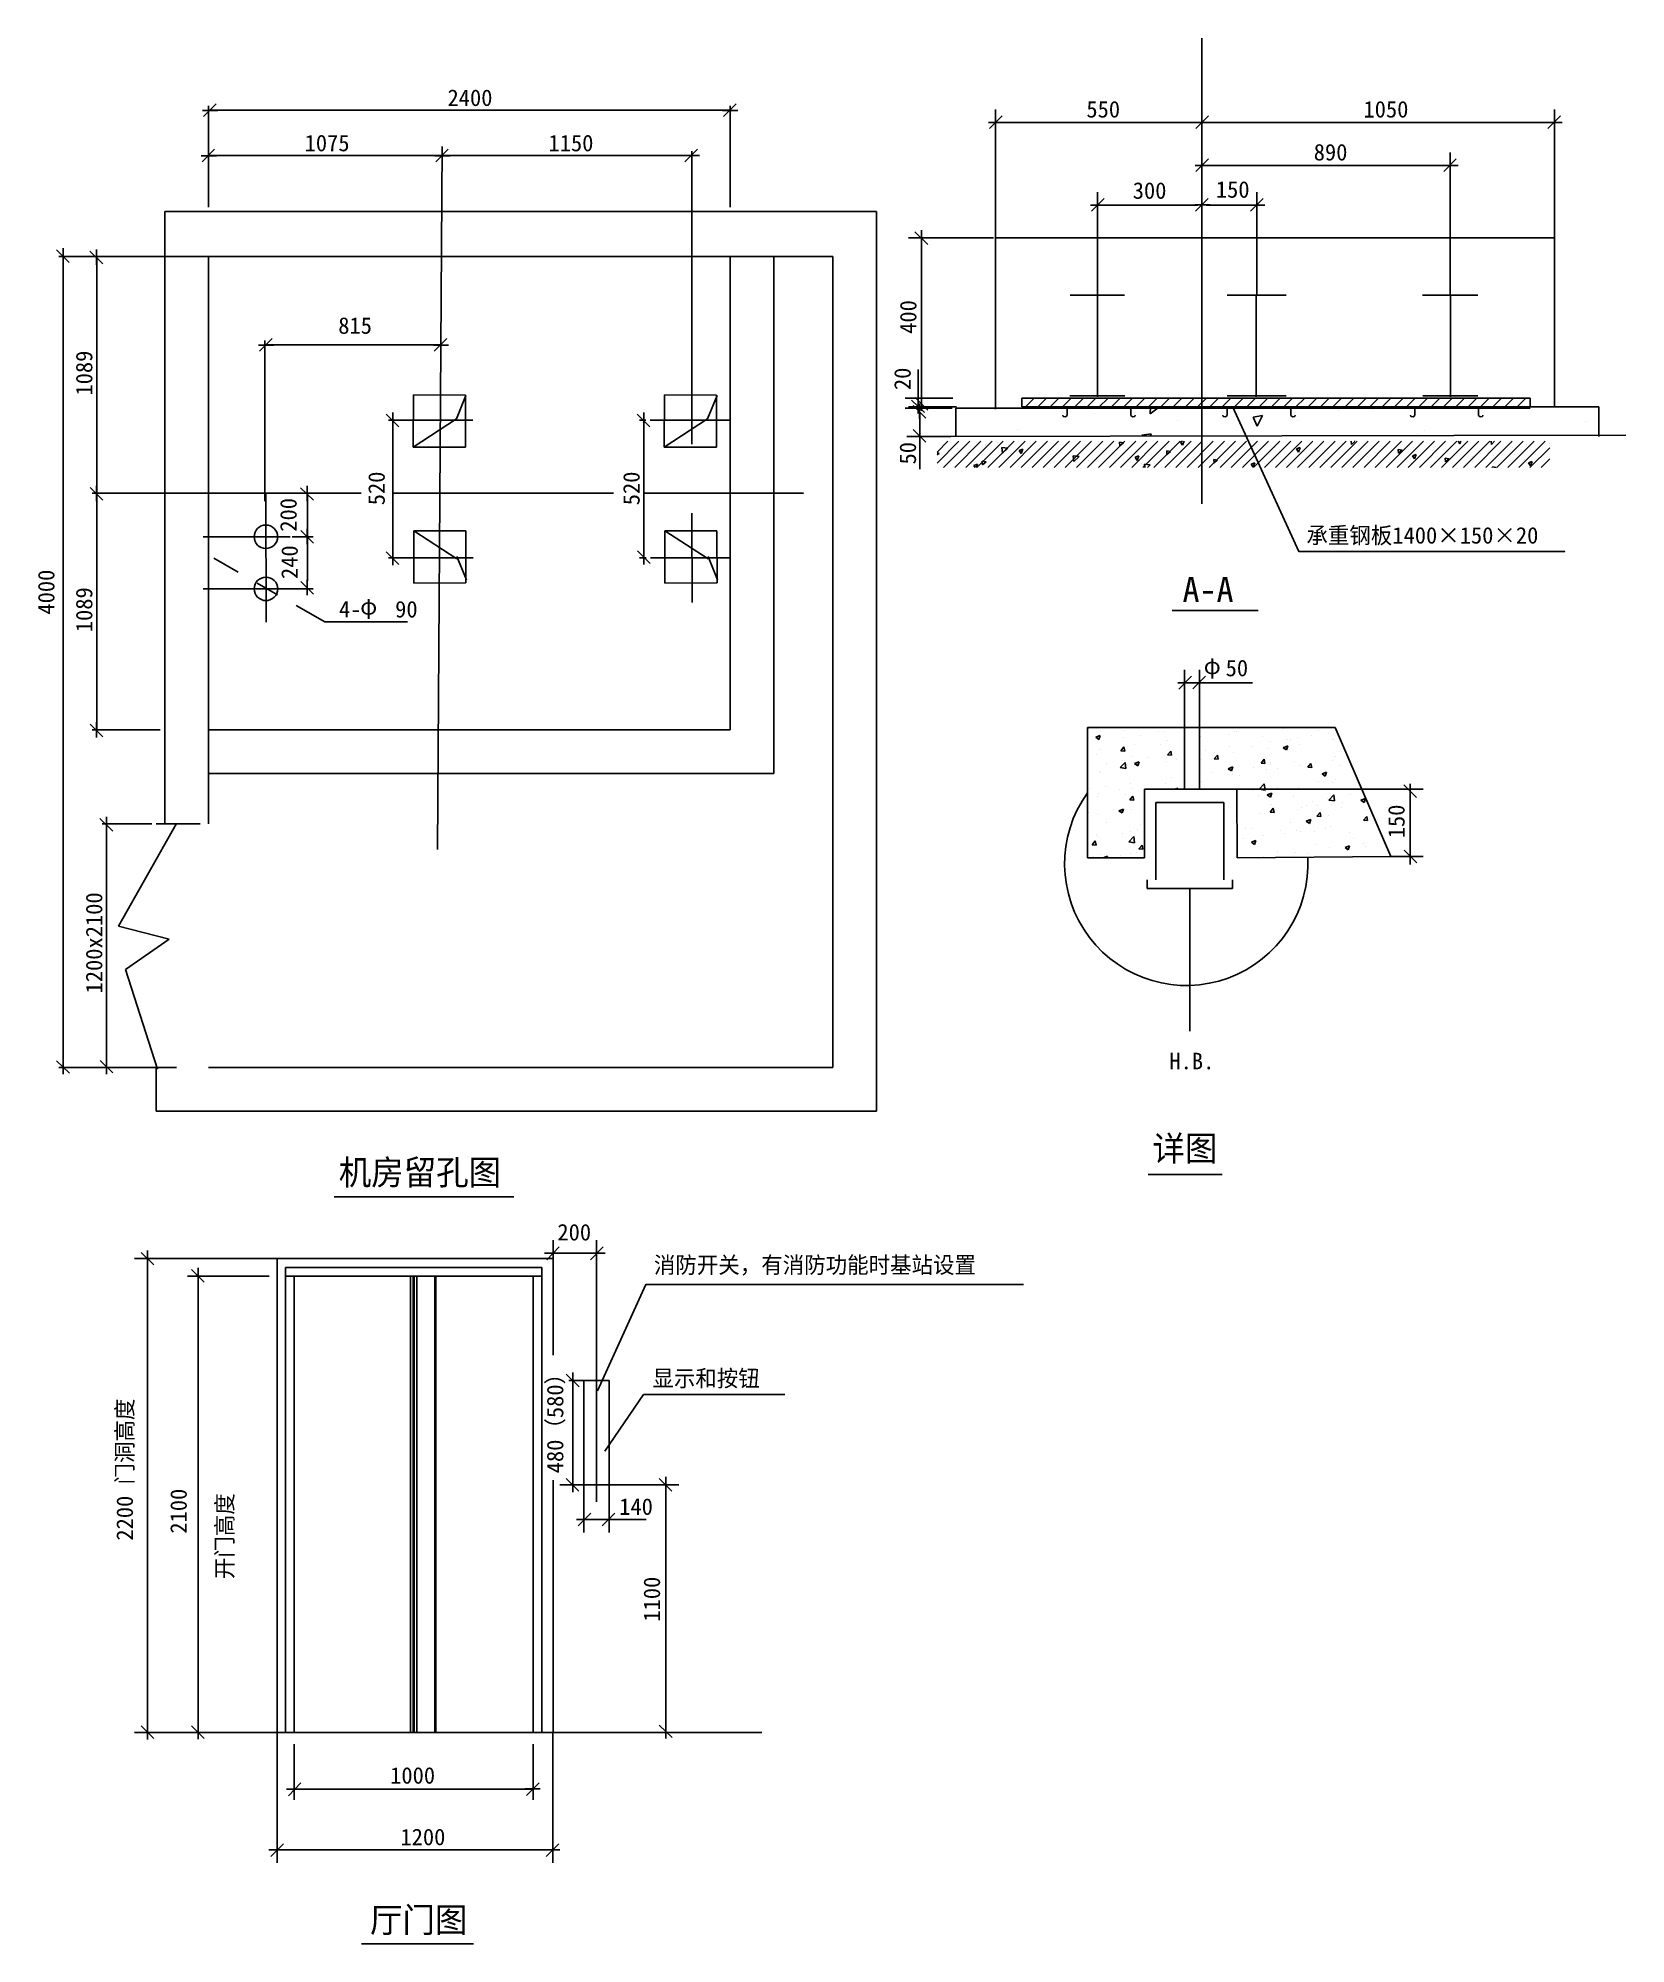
# Model space of a CAD drawing. Header units: metres. Extents: x 766 to 8073, y 294 to 9064.
import ezdxf

# ---------------------------------------------------------------- set-up
doc = ezdxf.new("R2010")
doc.units = ezdxf.units.M
for name, color, linetype in [('4', 1, 'Continuous'), ('CENTER', 1, 'Continuous'), ('DIM', 1, 'Continuous'), ('M3', 1, 'Continuous'), ('MDASH1', 1, 'Continuous'), ('PCENTER', 1, 'Continuous'), ('POLYLINE', 7, 'Continuous'), ('S2', 1, 'Continuous'), ('TEXT', 1, 'Continuous'), ('Z', 4, 'Continuous')]:
    doc.layers.add(name, color=color, linetype=linetype)

# ---------------------------------------------------------------- blocks, each defined once
blk = doc.blocks.new('_DIMX')
blk.add_line((-89.99, 0), (110.77, 0))
blk.add_lwpolyline([(-78.27, -81.04), (87.67, 86.67)])

msp = doc.modelspace()

# ---------------------------------------------------------------- linework, layer by layer
for p, q in [((7744.31, 8144.05), (5171.55, 8144.05)), ((5171.55, 8144.05), (5171.55, 7355.75)), ((7744.31, 7366.63), (7744.31, 8144.05)), ((7632.11, 7406.6), (5293.54, 7406.6)), ((4989.96, 7361.42), (4989.96, 7231.06)), ((7632.11, 7361.42), (4989.96, 7361.42)), ((7947.68, 7366.63), (5293.54, 7366.63)), ((7947.68, 7366.63), (7947.68, 7231.06)), ((4903.08, 7159.09), (4952.23, 7208.24)), ((4903.08, 7108.17), (5003.14, 7208.24)), ((8072.68, 7236.41), (4907.59, 7231.06)), ((4933.08, 7087.26), (5054.06, 7208.24)), ((4940.29, 7193.64), (4940.29, 7193.64)), ((4983.99, 7087.26), (5104.97, 7208.24)), ((4990.12, 7197.28), (4990.12, 7197.28)), ((5034.91, 7087.26), (5155.88, 7208.24)), ((5085.82, 7087.26), (5206.79, 7208.24)), ((5086, 7200.78), (5086, 7200.78)), ((5127.7, 7191.63), (5127.7, 7191.63)), ((5136.73, 7087.26), (5257.7, 7208.24)), ((5181.87, 7204.28), (5181.87, 7204.28)), ((5187.64, 7087.26), (5308.61, 7208.24)), ((5231.8, 7195.29), (5231.8, 7195.29)), ((5238.55, 7087.26), (5359.53, 7208.24)), ((5277.74, 7207.78), (5277.74, 7207.78)), ((5289.46, 7087.26), (5410.44, 7208.24)), ((5340.38, 7087.26), (5461.35, 7208.24)), ((5391.29, 7087.26), (5512.26, 7208.24)), ((5442.2, 7087.26), (5563.17, 7208.24)), ((5493.11, 7087.26), (5614.08, 7208.24)), ((5544.02, 7087.26), (5665, 7208.24)), ((5572.59, 7205.94), (5572.59, 7205.94)), ((5594.93, 7087.26), (5715.91, 7208.24)), ((5645.85, 7087.26), (5766.82, 7208.24)), ((5647.86, 7207.39), (5647.86, 7207.39)), ((5696.76, 7087.26), (5817.73, 7208.24)), ((5742.82, 7204.08), (5760.87, 7200.75)), ((5744.33, 7186.87), (5742.82, 7204.08)), ((5744.33, 7186.87), (5760.87, 7200.75)), ((5747.67, 7087.26), (5868.64, 7208.24)), ((5798.58, 7087.26), (5919.55, 7208.24)), ((5849.49, 7087.26), (5970.47, 7208.24)), ((5900.4, 7087.26), (6021.38, 7208.24)), ((5951.32, 7087.26), (6072.29, 7208.24)), ((6002.23, 7087.26), (6123.2, 7208.24)), ((6023.15, 7205.04), (6032.68, 7208.24)), ((6032.81, 7190.71), (6023.15, 7205.04)), ((6032.81, 7190.71), (6039.54, 7208.24)), ((6053.14, 7087.26), (6174.11, 7208.24)), ((6104.05, 7087.26), (6225.02, 7208.24)), ((6154.96, 7087.26), (6275.94, 7208.24)), ((6205.87, 7087.26), (6326.85, 7208.24)), ((6256.79, 7087.26), (6377.76, 7208.24)), ((6307.7, 7087.26), (6428.67, 7208.24)), ((6358.61, 7087.26), (6479.58, 7208.24)), ((6409.52, 7087.26), (6530.49, 7208.24)), ((6460.43, 7087.26), (6581.41, 7208.24)), ((6475.35, 7196.46), (6475.35, 7196.46)), ((6511.34, 7087.26), (6632.32, 7208.24)), ((6562.26, 7087.26), (6683.23, 7208.24)), ((6613.17, 7087.26), (6734.14, 7208.24)), ((6664.08, 7087.26), (6785.05, 7208.24)), ((6714.99, 7087.26), (6835.97, 7208.24)), ((6765.9, 7087.26), (6886.88, 7208.24)), ((6766.31, 7198.24), (6766.31, 7198.24)), ((6809.41, 7193.64), (6808.13, 7208.24)), ((6809.41, 7193.64), (6825.96, 7207.52)), ((6816.81, 7087.26), (6937.79, 7208.24)), ((6822.09, 7208.24), (6825.96, 7207.52)), ((6867.73, 7087.26), (6988.7, 7208.24)), ((6918.64, 7087.26), (7039.61, 7208.24)), ((6969.55, 7087.26), (7090.52, 7208.24)), ((7020.46, 7087.26), (7141.44, 7208.24)), ((7071.37, 7087.26), (7192.35, 7208.24)), ((7122.28, 7087.26), (7243.26, 7208.24)), ((7173.2, 7087.26), (7294.17, 7208.24)), ((7224.11, 7087.26), (7345.08, 7208.24)), ((7275.02, 7087.26), (7395.99, 7208.24)), ((7308.94, 7197.27), (7301.54, 7208.24)), ((7308.94, 7197.27), (7313.15, 7208.24)), ((7325.93, 7087.26), (7446.91, 7208.24)), ((7376.84, 7087.26), (7497.82, 7208.24)), ((7427.75, 7087.26), (7548.73, 7208.24)), ((7454.27, 7194.34), (7452.12, 7208.24)), ((7454.27, 7194.34), (7468.76, 7208.24)), ((7478.67, 7087.26), (7599.64, 7208.24)), ((7529.58, 7087.26), (7650.55, 7208.24)), ((7580.49, 7087.26), (7701.46, 7208.24)), ((7614.89, 7194.67), (7614.89, 7194.67)), ((7718.99, 7198.33), (7718.99, 7198.33)), ((4903.08, 7155.74), (4912.42, 7154.02)), ((4903.08, 7146.19), (4912.42, 7154.02)), ((4914.88, 7149.17), (4914.88, 7149.17)), ((4978.97, 7132.91), (4978.97, 7132.91)), ((4998.42, 7176.01), (4998.42, 7176.01)), ((5014.11, 7115.86), (5014.11, 7115.86)), ((5061.65, 7107), (5061.65, 7107)), ((5111, 7117.39), (5129.05, 7114.06)), ((5112.5, 7100.18), (5111, 7117.39)), ((5112.5, 7100.18), (5129.05, 7114.06)), ((5118.21, 7119.53), (5118.21, 7119.53)), ((5126.14, 7189), (5126.14, 7189)), ((5204.43, 7154.25), (5200.46, 7179.87)), ((5200.46, 7179.87), (5227.81, 7176.68)), ((5204.43, 7154.25), (5227.81, 7176.69)), ((5233.49, 7118.89), (5233.49, 7118.89)), ((5240.34, 7153.28), (5240.34, 7153.28)), ((5280.67, 7166.72), (5298.07, 7172.56)), ((5290.33, 7152.4), (5280.67, 7166.72)), ((5290.33, 7152.4), (5298.07, 7172.56)), ((5363.11, 7176.86), (5363.11, 7176.86)), ((5426.19, 7148.64), (5426.19, 7148.64)), ((5426.35, 7107.85), (5426.35, 7107.85)), ((5435.04, 7164.93), (5435.04, 7164.93)), ((5532.65, 7116.07), (5528.68, 7141.68)), ((5528.68, 7141.68), (5556.03, 7138.5)), ((5532.65, 7116.07), (5556.03, 7138.5)), ((5534.27, 7131.62), (5534.27, 7131.62)), ((5540.4, 7112.92), (5540.4, 7112.92)), ((5598.19, 7119.74), (5598.19, 7119.74)), ((5638.37, 7135.29), (5638.37, 7135.29)), ((5726.25, 7108.28), (5726.25, 7108.28)), ((5727.8, 7177.71), (5727.8, 7177.71)), ((5791.04, 7108.7), (5791.04, 7108.7)), ((5814.31, 7134.96), (5831.71, 7140.8)), ((5823.97, 7120.64), (5814.31, 7134.96)), ((5823.97, 7120.64), (5831.71, 7140.8)), ((5841.6, 7104.93), (5841.6, 7104.93)), ((5872.64, 7165.58), (5872.64, 7165.58)), ((5955.19, 7180.7), (5955.19, 7180.7)), ((5959.45, 7164.12), (5977.5, 7160.79)), ((5960.96, 7146.91), (5959.45, 7164.12)), ((5960.96, 7146.91), (5977.5, 7160.79)), ((5962.88, 7120.59), (5962.88, 7120.59)), ((6054.42, 7147.38), (6054.42, 7147.38)), ((6092.5, 7178.55), (6092.5, 7178.55)), ((6134.01, 7185.94), (6134.01, 7185.94)), ((6155.73, 7109.55), (6155.73, 7109.55)), ((6158.52, 7151.05), (6158.52, 7151.05)), ((6172.7, 7125.22), (6172.7, 7125.22)), ((6176.08, 7124.16), (6194.13, 7120.83)), ((6177.59, 7106.95), (6176.08, 7124.16)), ((6177.59, 7106.95), (6194.13, 7120.83)), ((6319.86, 7181.3), (6319.86, 7181.3)), ((6327.57, 7121.44), (6327.57, 7121.44)), ((6347.95, 7103.2), (6365.35, 7109.04)), ((6357.61, 7088.88), (6365.35, 7109.04)), ((6361.76, 7120.69), (6361.76, 7120.69)), ((6409.79, 7104.34), (6409.79, 7104.34)), ((6434.07, 7145.58), (6434.07, 7145.58)), ((6457.19, 7179.4), (6457.19, 7179.4)), ((6505.66, 7107.84), (6505.66, 7107.84)), ((6520.42, 7110.39), (6520.42, 7110.39)), ((6556.79, 7173.28), (6574.19, 7179.12)), ((6566.45, 7158.95), (6556.79, 7173.28)), ((6566.45, 7158.95), (6574.19, 7179.12)), ((6574.58, 7163.15), (6574.58, 7163.15)), ((6601.54, 7111.34), (6601.54, 7111.34)), ((6619.92, 7140.94), (6619.92, 7140.94)), ((6678.68, 7166.81), (6678.68, 7166.81)), ((6692.26, 7122.29), (6692.26, 7122.29)), ((6697.41, 7114.84), (6697.41, 7114.84)), ((6734.12, 7105.22), (6734.12, 7105.22)), ((6793.28, 7118.34), (6793.28, 7118.34)), ((6821.88, 7180.25), (6821.88, 7180.25)), ((6881.91, 7136.45), (6881.91, 7136.45)), ((6885.11, 7111.24), (6885.11, 7111.24)), ((6889.16, 7121.85), (6889.16, 7121.85)), ((6985.03, 7125.35), (6985.03, 7125.35)), ((7024.53, 7170.89), (7042.59, 7167.56)), ((7026.04, 7153.68), (7024.53, 7170.89)), ((7026.04, 7153.68), (7042.59, 7167.56)), ((7056.95, 7123.13), (7056.95, 7123.13)), ((7066.37, 7157.88), (7066.37, 7157.88)), ((7080.9, 7128.85), (7080.9, 7128.85)), ((7085.24, 7106.81), (7085.24, 7106.81)), ((7090.43, 7141.52), (7107.83, 7147.36)), ((7100.09, 7127.19), (7090.43, 7141.52)), ((7094.73, 7178.91), (7094.73, 7178.91)), ((7100.09, 7127.19), (7107.84, 7147.36)), ((7176.78, 7132.35), (7176.78, 7132.35)), ((7186.57, 7181.1), (7186.57, 7181.1)), ((7198.83, 7182.57), (7198.83, 7182.57)), ((7241.17, 7130.93), (7259.22, 7127.6)), ((7242.67, 7113.72), (7241.17, 7130.93)), ((7242.67, 7113.72), (7259.22, 7127.6)), ((7249.81, 7112.09), (7249.81, 7112.09)), ((7272.65, 7135.85), (7272.65, 7135.85)), ((7327.74, 7178.25), (7327.74, 7178.25)), ((7366.42, 7117.52), (7366.42, 7117.52)), ((7368.52, 7139.36), (7368.52, 7139.36)), ((7402.07, 7152.21), (7402.07, 7152.21)), ((7421.65, 7123.98), (7421.65, 7123.98)), ((7464.4, 7142.86), (7464.4, 7142.86)), ((7501.3, 7118.9), (7501.3, 7118.9)), ((7513.59, 7173.61), (7513.59, 7173.61)), ((7551.26, 7181.95), (7551.26, 7181.95)), ((7560.27, 7146.36), (7560.27, 7146.36)), ((7605.4, 7122.57), (7605.4, 7122.57)), ((7614.5, 7112.94), (7614.5, 7112.94)), ((7624.07, 7109.76), (7641.48, 7115.6)), ((7633.73, 7095.43), (7624.07, 7109.76)), ((7627.79, 7137.89), (7627.79, 7137.89)), ((7631.4, 7087.26), (7722.09, 7177.95)), ((7633.73, 7095.43), (7641.48, 7115.6)), ((7656.14, 7149.86), (7656.14, 7149.86)), ((7682.31, 7087.26), (7722.09, 7127.04)), ((5071.82, 7096.65), (5089.23, 7102.49)), ((5078.15, 7087.26), (5071.82, 7096.65)), ((5083.38, 7087.26), (5089.23, 7102.49)), ((5279.03, 7092.55), (5279.03, 7092.55)), ((5321.45, 7089.17), (5321.45, 7089.17)), ((5859.41, 7087.26), (5856.89, 7103.5)), ((5856.89, 7103.5), (5884.24, 7100.32)), ((5870.63, 7087.26), (5884.24, 7100.32)), ((6026.29, 7090.33), (6026.29, 7090.33)), ((6122.17, 7093.83), (6122.17, 7093.83)), ((6218.04, 7097.33), (6218.04, 7097.33)), ((6313.92, 7100.83), (6313.92, 7100.83)), ((6357.61, 7088.88), (6347.95, 7103.2)), ((6460.99, 7087.38), (6460.99, 7087.38)), ((6565.09, 7091.05), (6565.09, 7091.05)), ((6919.97, 7100.58), (6919.97, 7100.58)), ((6981.14, 7103.14), (6981.14, 7103.14)), ((7457.8, 7090.97), (7475.85, 7087.64)), ((7458.12, 7087.26), (7457.8, 7090.97)), ((7475.4, 7087.26), (7475.85, 7087.64)), ((5595.01, 5890.81), (5595.01, 5290.81)), ((6041.17, 5890.81), (5595.01, 5890.81)), ((5601.18, 5884.7), (5601.18, 5884.7)), ((5657.23, 5888.94), (5657.23, 5888.94)), ((5761.32, 5877.93), (5761.32, 5877.93)), ((6110.92, 5890.81), (6041.17, 5890.81)), ((6041.17, 5606.98), (6041.17, 5890.81)), ((6110.92, 5606.98), (6110.92, 5890.81)), ((6734.91, 5890.81), (6110.92, 5890.81)), ((6498.8, 5884.4), (6498.8, 5884.4)), ((6658.95, 5877.63), (6658.95, 5877.63)), ((6990.46, 5297.73), (6734.91, 5890.81)), ((5633.01, 5846.34), (5654.01, 5854.4)), ((5633.01, 5846.34), (5647.93, 5836.27)), ((5647.94, 5836.26), (5654.02, 5854.39)), ((5653.58, 5789.07), (5653.58, 5789.07)), ((5748.3, 5784.41), (5762.76, 5801.64)), ((5761.75, 5846.21), (5761.75, 5846.21)), ((5766.24, 5782.83), (5762.77, 5801.63)), ((5809.4, 5811.57), (5809.4, 5811.57)), ((5836.85, 5856.1), (5836.85, 5856.1)), ((5921.47, 5871.17), (5921.47, 5871.17)), ((5932.05, 5811.72), (5932.05, 5811.72)), ((5950.47, 5871.06), (5950.47, 5871.06)), ((5963.43, 5832.69), (5963.43, 5832.69)), ((6114.96, 5851.89), (6114.96, 5851.89)), ((6241.76, 5857.63), (6241.76, 5857.63)), ((6249.74, 5802.52), (6249.74, 5802.52)), ((6270.78, 5874.39), (6270.78, 5874.39)), ((6281.96, 5871.78), (6281.96, 5871.78)), ((6353.85, 5805.91), (6353.85, 5805.91)), ((6401.91, 5850.87), (6401.91, 5850.87)), ((6421.16, 5795.64), (6421.16, 5795.64)), ((6439.2, 5827.47), (6439.2, 5827.47)), ((6495.28, 5798.28), (6516.29, 5806.35)), ((6495.28, 5798.28), (6510.21, 5788.22)), ((6510.21, 5788.21), (6516.3, 5806.34)), ((6514.3, 5837.35), (6514.3, 5837.35)), ((6528.8, 5835.95), (6528.8, 5835.95)), ((6562.06, 5844.1), (6562.06, 5844.1)), ((6572.69, 5814.85), (6572.69, 5814.85)), ((6627.92, 5852.31), (6627.92, 5852.31)), ((6703.76, 5865.98), (6703.76, 5865.98)), ((6722.2, 5837.33), (6722.2, 5837.33)), ((6728.51, 5837.34), (6728.51, 5837.34)), ((5638.38, 5765.74), (5638.38, 5765.74)), ((5682.83, 5727.89), (5682.83, 5727.89)), ((5745.11, 5706.55), (5768.48, 5730.9)), ((5745.11, 5706.55), (5771.79, 5702.41)), ((5748.3, 5784.41), (5766.23, 5782.84)), ((5757.1, 5781.69), (5757.1, 5781.69)), ((5757.93, 5737.77), (5757.93, 5737.77)), ((5771.8, 5702.4), (5768.48, 5730.89)), ((5798.53, 5758.97), (5798.53, 5758.97)), ((5805.75, 5711.7), (5805.75, 5711.7)), ((5812.08, 5725.55), (5833.08, 5733.61)), ((5812.08, 5725.55), (5827, 5715.49)), ((5827.01, 5715.47), (5833.09, 5733.6)), ((5828.98, 5715.82), (5828.98, 5715.82)), ((5871.55, 5752.73), (5871.55, 5752.73)), ((5958.68, 5752.2), (5958.68, 5752.2)), ((5959.78, 5732.82), (5959.78, 5732.82)), ((5963.48, 5765.58), (5977.94, 5782.82)), ((5963.48, 5765.58), (5981.41, 5764.01)), ((5981.41, 5764), (5977.95, 5782.81)), ((6003.94, 5745.85), (6003.94, 5745.85)), ((6111.31, 5752.03), (6111.31, 5752.03)), ((6118.82, 5745.44), (6118.82, 5745.44)), ((6136.12, 5787.56), (6136.12, 5787.56)), ((6178.65, 5746.76), (6193.12, 5763.99)), ((6178.65, 5746.76), (6196.59, 5745.19)), ((6178.89, 5775.88), (6178.89, 5775.88)), ((6196.59, 5745.17), (6193.12, 5763.98)), ((6243.22, 5701.53), (6264.22, 5709.59)), ((6243.22, 5701.53), (6258.14, 5691.46)), ((6258.15, 5691.45), (6264.23, 5709.58)), ((6267.13, 5774.52), (6267.13, 5774.52)), ((6278.97, 5738.67), (6278.97, 5738.67)), ((6360.28, 5709.14), (6360.28, 5709.14)), ((6393.83, 5727.93), (6408.29, 5745.17)), ((6393.83, 5727.93), (6411.76, 5726.36)), ((6411.77, 5726.35), (6408.3, 5745.15)), ((6435.38, 5719.03), (6435.38, 5719.03)), ((6439.12, 5731.91), (6439.12, 5731.91)), ((6468.42, 5700.93), (6468.42, 5700.93)), ((6549, 5733.99), (6549, 5733.99)), ((6569.05, 5714.98), (6569.05, 5714.98)), ((6599.26, 5725.14), (6599.26, 5725.14)), ((6609.01, 5709.1), (6623.47, 5726.34)), ((6609.01, 5709.1), (6626.94, 5707.54)), ((6626.95, 5707.52), (6623.48, 5726.33)), ((6643.38, 5730.96), (6643.38, 5730.96)), ((6724.86, 5737.47), (6724.86, 5737.47)), ((6738.47, 5758.93), (6738.47, 5758.93)), ((6759.41, 5718.37), (6759.41, 5718.37)), ((5649.94, 5689.2), (5649.94, 5689.2)), ((5654.03, 5685.79), (5654.03, 5685.79)), ((5679.01, 5619.45), (5679.01, 5619.45)), ((5792.63, 5634.41), (5792.63, 5634.41)), ((5956.13, 5632.95), (5956.13, 5632.95)), ((5982.09, 5659.35), (5982.09, 5659.35)), ((5996.92, 5606.98), (6012.16, 5612.83)), ((6010.2, 5606.98), (6012.16, 5612.82)), ((6107.67, 5652.16), (6107.67, 5652.16)), ((6118.51, 5640.86), (6118.51, 5640.86)), ((6170.81, 5684.2), (6170.81, 5684.2)), ((6263.48, 5674.65), (6263.48, 5674.65)), ((6293.47, 5670.9), (6293.47, 5670.9)), ((6385.45, 5607.24), (6408.82, 5631.59)), ((6412.14, 5603.09), (6408.83, 5631.58)), ((6417.51, 5695.77), (6417.51, 5695.77)), ((6470.08, 5615.66), (6470.08, 5615.66)), ((6565.4, 5615.11), (6565.4, 5615.11)), ((6659.55, 5640.61), (6659.55, 5640.61)), ((6674.36, 5677.5), (6695.36, 5685.56)), ((6674.36, 5677.5), (6689.28, 5667.43)), ((6689.29, 5667.42), (6695.37, 5685.55)), ((6721.21, 5637.6), (6721.21, 5637.6)), ((6734.65, 5650.5), (6734.65, 5650.5)), ((5595.01, 5590.61), (5595.01, 5290.81)), ((5603.91, 5609.56), (5603.91, 5609.56)), ((5643.22, 5572.14), (5643.22, 5572.14)), ((5646.29, 5589.34), (5646.29, 5589.34)), ((5740.11, 5605.67), (5740.11, 5605.67)), ((5768.6, 5580.8), (5768.6, 5580.8)), ((5789.92, 5558.75), (5804.39, 5575.98)), ((5789.92, 5558.75), (5807.86, 5557.18)), ((5802.1, 5611.83), (5802.1, 5611.83)), ((5803.36, 5565.37), (5803.36, 5565.37)), ((5807.86, 5557.17), (5804.39, 5575.97)), ((5857.64, 5290.81), (5857.64, 5606.98)), ((5857.64, 5606.98), (6041.17, 5606.98)), ((5909.33, 5546.21), (6223.13, 5546.21)), ((5909.33, 5546.21), (5909.33, 5190.81)), ((5943.55, 5610.83), (5943.55, 5610.83)), ((6040.02, 5606.98), (6281.77, 5606.98)), ((6223.13, 5546.21), (6223.13, 5190.81)), ((6281.77, 5606.98), (6284.07, 5291.36)), ((6283.81, 5545.08), (6283.81, 5545.08)), ((6356.46, 5600.71), (6356.46, 5600.71)), ((6380.7, 5578.61), (6380.7, 5578.61)), ((6385.45, 5607.24), (6412.14, 5603.1)), ((6413.87, 5595.91), (6413.87, 5595.91)), ((6422.29, 5580.74), (6443.3, 5588.8)), ((6422.29, 5580.74), (6437.21, 5570.67)), ((6437.22, 5570.66), (6443.3, 5588.79)), ((6443.95, 5538.31), (6443.95, 5538.31)), ((6540.84, 5571.84), (6540.84, 5571.84)), ((6604.1, 5531.54), (6604.1, 5531.54)), ((6630.99, 5551.96), (6630.99, 5551.96)), ((6655.73, 5532.17), (6655.73, 5532.17)), ((6700.99, 5565.07), (6700.99, 5565.07)), ((6705.63, 5557.58), (6728.99, 5581.93)), ((6705.63, 5557.58), (6732.31, 5553.44)), ((6717.57, 5537.74), (6717.57, 5537.74)), ((6732.31, 5553.43), (6729, 5581.92)), ((6769.35, 5547.13), (6769.35, 5547.13)), ((6805.95, 5581.99), (6805.95, 5581.99)), ((6853.43, 5556.71), (6874.43, 5564.78)), ((6853.43, 5556.71), (6868.35, 5546.65)), ((6861.14, 5558.31), (6861.14, 5558.31)), ((6868.36, 5546.64), (6874.44, 5564.76)), ((6871.6, 5558.86), (6871.6, 5558.86)), ((5600.09, 5501.13), (5600.09, 5501.13)), ((5642.64, 5489.47), (5642.64, 5489.47)), ((5680.43, 5453.18), (5680.43, 5453.18)), ((5713.71, 5516.09), (5713.71, 5516.09)), ((5739.08, 5508.01), (5760.09, 5516.07)), ((5739.08, 5508.01), (5754.01, 5497.94)), ((5754.01, 5497.93), (5760.1, 5516.06)), ((5798.46, 5511.96), (5798.46, 5511.96)), ((5840.57, 5446.41), (5840.57, 5446.41)), ((6391.16, 5497.34), (6391.16, 5497.34)), ((6410.22, 5496.04), (6410.22, 5496.04)), ((6435.46, 5502.27), (6449.92, 5519.51)), ((6435.46, 5502.27), (6453.39, 5500.7)), ((6453.4, 5500.69), (6449.93, 5519.5)), ((6456.04, 5521.93), (6456.04, 5521.93)), ((6527.92, 5456.06), (6527.92, 5456.06)), ((6561.75, 5515.24), (6561.75, 5515.24)), ((6580.62, 5522.28), (6580.62, 5522.28)), ((6601.36, 5459.95), (6622.37, 5468.02)), ((6601.36, 5459.95), (6616.28, 5449.89)), ((6616.29, 5449.88), (6622.37, 5468)), ((6650.64, 5483.45), (6665.1, 5500.68)), ((6650.64, 5483.45), (6668.57, 5481.88)), ((6668.57, 5481.87), (6665.1, 5500.67)), ((6702.88, 5486.09), (6702.88, 5486.09)), ((6713.92, 5437.87), (6713.92, 5437.87)), ((6764.25, 5524.78), (6764.25, 5524.78)), ((6865.81, 5464.62), (6880.28, 5481.86)), ((6865.81, 5464.62), (6883.75, 5463.05)), ((6867.95, 5458.99), (6867.95, 5458.99)), ((6877.83, 5516.12), (6877.83, 5516.12)), ((6879.89, 5453.75), (6879.89, 5453.75)), ((6883.75, 5463.04), (6880.28, 5481.84)), ((5616.37, 5351.92), (5630.83, 5369.15)), ((5616.37, 5351.92), (5634.3, 5350.35)), ((5634.31, 5350.34), (5630.84, 5369.14)), ((5634.79, 5397.76), (5634.79, 5397.76)), ((5638.99, 5389.6), (5638.99, 5389.6)), ((5756.21, 5401.8), (5756.21, 5401.8)), ((5784.88, 5364.66), (5808.25, 5389.01)), ((5784.88, 5364.66), (5811.56, 5360.52)), ((5794.81, 5412.09), (5794.81, 5412.09)), ((5811.57, 5360.51), (5808.26, 5389)), ((5824.25, 5422.71), (5824.25, 5422.71)), ((5831.55, 5333.09), (5846.01, 5350.33)), ((5849.49, 5331.51), (5846.02, 5350.32)), ((6312.24, 5379.02), (6312.24, 5379.02)), ((6321.01, 5426.11), (6321.01, 5426.11)), ((6349.3, 5363.19), (6370.3, 5371.26)), ((6349.3, 5363.19), (6364.22, 5353.13)), ((6352.96, 5426.03), (6352.96, 5426.03)), ((6364.22, 5353.12), (6370.31, 5371.25)), ((6406.57, 5396.17), (6406.57, 5396.17)), ((6481.16, 5419.35), (6481.16, 5419.35)), ((6501.7, 5403.96), (6501.7, 5403.96)), ((6558.1, 5415.38), (6558.1, 5415.38)), ((6576.81, 5413.85), (6576.81, 5413.85)), ((6641.31, 5412.58), (6641.31, 5412.58)), ((6642.49, 5351.07), (6642.49, 5351.07)), ((6690.43, 5428.81), (6690.43, 5428.81)), ((6801.45, 5405.81), (6801.45, 5405.81)), ((6817.45, 5381.1), (6817.45, 5381.1)), ((6864.3, 5359.12), (6864.3, 5359.12)), ((5857.64, 5290.81), (5595.01, 5290.81)), ((5595.01, 5290.81), (5857.64, 5290.81)), ((5595.01, 5290.81), (5857.64, 5290.81)), ((5622, 5299.88), (5622, 5299.88)), ((5653.14, 5305.9), (5653.14, 5305.9)), ((5667, 5290.81), (5687.1, 5298.52)), ((5684.52, 5290.81), (5687.1, 5298.51)), ((5745.33, 5304.38), (5745.33, 5304.38)), ((5782.15, 5293.11), (5782.15, 5293.11)), ((5791.16, 5312.22), (5791.16, 5312.22)), ((5820.43, 5314.27), (5820.43, 5314.27)), ((5828.1, 5335.93), (5828.1, 5335.93)), ((5831.55, 5333.09), (5849.48, 5331.52)), ((6284.07, 5291.36), (6284.62, 5291.37)), ((6284.62, 5291.37), (6990.46, 5297.73)), ((6402.92, 5296.3), (6402.92, 5296.3)), ((6467.54, 5321.04), (6467.54, 5321.04)), ((6491.02, 5293.23), (6491.55, 5293.85)), ((6491.66, 5293.23), (6491.55, 5293.84)), ((6497.88, 5295.52), (6497.88, 5295.52)), ((6554.45, 5315.51), (6554.45, 5315.51)), ((6611.5, 5310.48), (6611.5, 5310.48)), ((6710.27, 5338), (6710.27, 5338)), ((6780.43, 5339.17), (6801.44, 5347.23)), ((6780.43, 5339.17), (6795.36, 5329.1)), ((6795.36, 5329.09), (6801.45, 5347.22)), ((6800.97, 5335.43), (6800.97, 5335.43)), ((6876.07, 5345.31), (6876.07, 5345.31)), ((5869.33, 5190.81), (5869.33, 5150.81)), ((6263.13, 5190.81), (6263.13, 5150.81)), ((6263.13, 5150.81), (5869.33, 5150.81)), ((1904.13, 3406.6), (1904.13, 1266.6)), ((1904.13, 3406.6), (3084.13, 3406.6)), ((1904.13, 3366.6), (2492.13, 3366.6)), ((1944.13, 3366.6), (1944.13, 1266.6)), ((2480.13, 3366.6), (2480.13, 1266.6)), ((2492.13, 3366.6), (2496.13, 3366.6)), ((2492.13, 3366.6), (2492.13, 1266.6)), ((2496.13, 3366.6), (3084.13, 3366.6)), ((2496.13, 3366.6), (2496.13, 1266.6)), ((2508.13, 3366.6), (2508.13, 1266.6)), ((2592.24, 1266.6), (2592.24, 3366.6)), ((2592.36, 1266.6), (2592.36, 3366.6)), ((2592.49, 1266.6), (2592.49, 3366.6)), ((2592.61, 1266.6), (2592.61, 3366.6)), ((2592.74, 1266.6), (2592.74, 3366.6)), ((2592.86, 1266.6), (2592.86, 3366.6)), ((2592.99, 1266.6), (2592.99, 3366.6)), ((2593.11, 1266.6), (2593.11, 3366.6)), ((2593.24, 1266.6), (2593.24, 3366.6)), ((2593.36, 1266.6), (2593.36, 3366.6)), ((2593.49, 1266.6), (2593.49, 3366.6)), ((2593.61, 1266.6), (2593.61, 3366.6)), ((2593.74, 1266.6), (2593.74, 3366.6)), ((2593.86, 1266.6), (2593.86, 3366.6)), ((2593.99, 1266.6), (2593.99, 3366.6)), ((2594.11, 1266.6), (2594.11, 3366.6)), ((2594.24, 1266.6), (2594.24, 3366.6)), ((2594.36, 1266.6), (2594.36, 3366.6)), ((2594.49, 1266.6), (2594.49, 3366.6)), ((2594.61, 1266.6), (2594.61, 3366.6)), ((2594.74, 1266.6), (2594.74, 3366.6)), ((2594.86, 1266.6), (2594.86, 3366.6)), ((2594.99, 1266.6), (2594.99, 3366.6)), ((2595.11, 1266.6), (2595.11, 3366.6)), ((2595.24, 1266.6), (2595.24, 3366.6)), ((2595.36, 1266.6), (2595.36, 3366.6)), ((2595.49, 1266.6), (2595.49, 3366.6)), ((2595.61, 1266.6), (2595.61, 3366.6)), ((2595.74, 1266.6), (2595.74, 3366.6)), ((2595.86, 1266.6), (2595.86, 3366.6)), ((2595.99, 1266.6), (2595.99, 3366.6)), ((2596.11, 1266.6), (2596.11, 3366.6)), ((3044.13, 3366.6), (3044.13, 1266.6)), ((3084.13, 3406.6), (3084.13, 1266.6)), ((3277.9, 2886.6), (3277.9, 2406.6)), ((3277.9, 2886.6), (3393.9, 2886.6)), ((3393.9, 2886.6), (3393.9, 2406.6)), ((3277.9, 2406.6), (3393.9, 2406.6)), ((1292.42, 1266.6), (2492.13, 1266.6)), ((2492.13, 1266.6), (2496.13, 1266.6)), ((2496.13, 1266.6), (4096.86, 1266.6))]:
    msp.add_line(p, q)
at = {"layer": '4'}
msp.add_line((6066.23, 5150.81), (6066.23, 4494.13), dxfattribs=at)
at = {"layer": 'CENTER'}
for p, q in [((2604.24, 5330.25), (2624.82, 8564.84)), ((2765.85, 7305.53), (2406.84, 7305.53)), ((3946.37, 7305.53), (3582.16, 7305.53)), ((2252.72, 6969.42), (1072.75, 6969.42)), ((1130.5, 6969.42), (1870.4, 6969.42)), ((1813.87, 6968.53), (1814.78, 6376.14)), ((3414.37, 6969.42), (2399.45, 6969.42)), ((4288.31, 6969.42), (3552.08, 6969.42)), ((3775.51, 6466.99), (3774.55, 6877.78)), ((1925.77, 6768.99), (1525.48, 6768.99)), ((2768.09, 6672.38), (2404.36, 6672.38)), ((3948.61, 6672.38), (3584.4, 6672.38)), ((2031.11, 6529.39), (1525.48, 6529.39))]:
    msp.add_line(p, q, dxfattribs=at)
at = {"layer": 'DIM'}
for p, q in [((1549.96, 8731.41), (3950.39, 8731.41)), ((1550.06, 8306.42), (1550.06, 8751.41)), ((3950.06, 8286.42), (3950.06, 8751.41)), ((5171.55, 8144.05), (5171.55, 8735.55)), ((6120.88, 8675.55), (6120.88, 8735.55)), ((6120.88, 8675.55), (6120.88, 8735.55)), ((7744.31, 8144.05), (7744.31, 8735.55)), ((5191.55, 8675.55), (6100.88, 8675.55)), ((7724.31, 8675.55), (6140.88, 8675.55)), ((1550.06, 8286.42), (1550.06, 8542.98)), ((2728.39, 8522.98), (1550.08, 8522.98)), ((3775.24, 8522.98), (2724.82, 8522.98)), ((3774.55, 7194.81), (3774.55, 8542.98)), ((6120.88, 8146.06), (6120.88, 8538.07)), ((7263.99, 7881.54), (7263.99, 8538.07)), ((6140.88, 8478.07), (7243.99, 8478.07)), ((5640.43, 7881.54), (5640.43, 8355.44)), ((6120.88, 8145.84), (6120.88, 8355.54)), ((6120.88, 8146.06), (6120.88, 8355.44)), ((6374.23, 7881.54), (6374.23, 8355.54)), ((5660.43, 8295.44), (6100.88, 8295.44)), ((6140.88, 8295.54), (6354.23, 8295.54)), ((5162.7, 8144.05), (4771.85, 8144.05)), ((4831.85, 8124.05), (4831.85, 7386.63)), ((1530.06, 8058.27), (861.18, 8058.27)), ((881.18, 8058.64), (881.18, 4327.28)), ((1530.06, 8058.27), (1015.51, 8058.27)), ((1035.51, 8057.88), (1035.51, 6861.75)), ((1809.78, 6933.27), (1809.78, 7671.74)), ((1809.78, 7651.74), (2333.54, 7651.74)), ((2618.22, 7651.74), (2330.57, 7651.74)), ((4816.55, 7406.6), (4816.55, 7539.1)), ((4974.97, 7406.6), (4756.55, 7406.6)), ((4816.55, 7381.42), (4816.55, 7386.6)), ((2406.64, 7305.53), (2378.62, 7305.53)), ((2398.62, 6672.44), (2398.62, 7305.6)), ((3562.16, 7305.53), (3534.14, 7305.53)), ((3554.14, 6672.76), (3554.14, 7305.28)), ((4972.92, 7361.42), (4756.55, 7361.42)), ((4970.86, 7361.42), (4763.03, 7361.42)), ((4991.94, 7366.63), (4771.85, 7366.63)), ((4823.03, 7341.42), (4823.03, 7251.06)), ((4966.76, 7231.06), (4763.03, 7231.06)), ((4823.03, 7231.06), (4823.03, 7080.45)), ((1328.46, 6969.42), (1015.51, 6969.42)), ((1328.46, 6969.42), (1015.51, 6969.42)), ((1934.77, 6969.42), (2032, 6969.42)), ((2005, 6727.26), (2005, 6969.31)), ((1035.51, 5880.42), (1035.51, 6869.42)), ((1934.77, 6768.99), (2032, 6768.99)), ((1996, 6768.99), (1978, 6768.99)), ((1686.78, 6605.92), (1574.36, 6670.45)), ((2005, 6731.49), (2005, 6566.89)), ((2408.88, 6672.38), (2378.62, 6672.38)), ((3564.4, 6672.38), (3534.14, 6672.38)), ((1773.56, 6556.23), (1867.28, 6502.56)), ((1996, 6529.39), (1978, 6529.39)), ((2085.57, 6377.56), (1954.06, 6452.87)), ((2465.57, 6377.56), (2085.57, 6377.56)), ((6041.17, 5890.81), (6041.17, 6156.84)), ((6110.92, 5890.81), (6110.92, 6156.84)), ((6061.17, 6096.84), (6090.92, 6096.84)), ((6110.92, 6096.84), (6354.88, 6096.84)), ((1328.46, 5880.42), (1015.51, 5880.42)), ((6281.77, 5606.98), (7140.23, 5606.98)), ((7080.23, 5586.98), (7080.23, 5317.73)), ((1289.46, 5447.42), (1061.32, 5447.42)), ((1081.32, 4295.62), (1081.32, 5447.08)), ((1402.25, 5449.56), (1135.44, 4977.8)), ((6990.46, 5297.73), (7140.23, 5297.73)), ((1135.44, 4977.8), (1368.9, 4917.84)), ((1368.9, 4917.84), (1168.79, 4777.94)), ((1168.79, 4777.94), (1315.54, 4318.25)), ((1402.46, 4327.42), (861.18, 4327.42)), ((1289.46, 4327.42), (1061.32, 4327.42)), ((3135.9, 3448.25), (3135.9, 3532.59)), ((3335.9, 3292.65), (3335.9, 3532.59)), ((1865.48, 3448.25), (1210.1, 3448.25)), ((1270.1, 1286.6), (1270.1, 3428.25)), ((3308.72, 3472.59), (3095.9, 3472.59)), ((3355.9, 3472.59), (3375.9, 3472.59)), ((1828.79, 3366.6), (1452.76, 3366.6)), ((1502.76, 3366.6), (1502.76, 1266.6)), ((3582.54, 3327.36), (5301.27, 3327.36)), ((3277.9, 2886.6), (3208.96, 2886.6)), ((3227.06, 2426.6), (3227.06, 2866.6)), ((3551.73, 2821.75), (3374.31, 2560.36)), ((4202.26, 2821.75), (3551.73, 2821.75)), ((3277.9, 2406.6), (3167.06, 2406.6)), ((3277.9, 2406.6), (3277.9, 2187.24)), ((3393.9, 2406.6), (3715.04, 2406.6)), ((3393.9, 2406.6), (3393.9, 2187.24)), ((3655.04, 2386.6), (3655.04, 1286.6)), ((3297.9, 2247.24), (3373.9, 2247.24)), ((3393.9, 2247.24), (3563.9, 2247.24)), ((1292.42, 1266.6), (1210.1, 1266.6)), ((1866.44, 1266.6), (1866.44, 666.24)), ((3084.13, 1266.6), (3715.04, 1266.6)), ((3135.27, 1266.6), (3135.27, 666.24)), ((1944.13, 1213.38), (1944.13, 956.34)), ((3044.13, 1213.38), (3044.13, 956.34)), ((1944.13, 1006.26), (3044.13, 1006.26)), ((1886.44, 726.24), (3115.27, 726.24))]:
    msp.add_line(p, q, dxfattribs=at)
for points in [[(6263.3, 7366.08), (6567.98, 6701.22), (7791.37, 6701.22), (7680.02, 6701.22)], [(3340.32, 2838.37), (3562.54, 3327.36), (3592.54, 3327.36)]]:
    msp.add_lwpolyline(points, dxfattribs=at)
msp.add_arc((6049.74, 5263.97), 559.88, 144.31, 3.1, dxfattribs=at)
at = {"layer": 'M3'}
for p, q in [((5766.08, 7881.54), (5514.77, 7881.54)), ((5641.56, 7881.54), (5641.56, 7412.25)), ((6509.83, 7881.54), (6238.62, 7881.54)), ((6371.29, 7881.54), (6371.29, 7412.25)), ((7391.91, 7881.54), (7136.06, 7881.54)), ((7265.19, 7881.54), (7265.19, 7412.25)), ((5293.54, 7406.6), (5293.54, 7366.63)), ((5310.1, 7366.63), (5350.07, 7406.6)), ((5366.67, 7366.63), (5406.64, 7406.6)), ((5423.24, 7366.63), (5463.21, 7406.6)), ((5479.81, 7366.63), (5519.78, 7406.6)), ((5501.52, 7368.3), (5501.46, 7327.33)), ((5766.83, 7417.46), (5513.54, 7417.46)), ((5536.37, 7366.63), (5576.35, 7406.6)), ((5592.94, 7366.63), (5632.91, 7406.6)), ((5649.51, 7366.63), (5689.48, 7406.6)), ((5706.08, 7366.63), (5746.05, 7406.6)), ((5762.65, 7366.63), (5802.62, 7406.6)), ((5794.62, 7368.3), (5794.67, 7327.33)), ((5819.22, 7366.63), (5859.19, 7406.6)), ((5875.79, 7366.63), (5915.76, 7406.6)), ((5932.35, 7366.63), (5972.33, 7406.6)), ((5988.92, 7366.63), (6028.89, 7406.6)), ((6045.49, 7366.63), (6085.46, 7406.6)), ((6102.06, 7366.63), (6142.03, 7406.6)), ((6158.63, 7366.63), (6198.6, 7406.6)), ((6215.2, 7366.63), (6255.17, 7406.6)), ((6238.09, 7368.3), (6238.04, 7327.33)), ((6509.83, 7417.46), (6238.62, 7417.46)), ((6271.77, 7366.63), (6311.74, 7406.6)), ((6328.33, 7366.63), (6368.31, 7406.6)), ((6384.9, 7366.63), (6424.87, 7406.6)), ((6441.47, 7366.63), (6481.44, 7406.6)), ((6498.04, 7366.63), (6538.01, 7406.6)), ((6531.19, 7368.3), (6531.24, 7327.33)), ((6554.61, 7366.63), (6594.58, 7406.6)), ((6611.18, 7366.63), (6651.15, 7406.6)), ((6667.74, 7366.63), (6707.72, 7406.6)), ((6724.31, 7366.63), (6764.29, 7406.6)), ((6780.88, 7366.63), (6820.85, 7406.6)), ((6837.45, 7366.63), (6877.42, 7406.6)), ((6894.02, 7366.63), (6933.99, 7406.6)), ((6950.59, 7366.63), (6990.56, 7406.6)), ((7007.16, 7366.63), (7047.13, 7406.6)), ((7063.72, 7366.63), (7103.7, 7406.6)), ((7101.16, 7368.3), (7101.11, 7327.33)), ((7120.29, 7366.63), (7160.27, 7406.6)), ((7391.91, 7417.46), (7138.62, 7417.46)), ((7176.86, 7366.63), (7216.83, 7406.6)), ((7233.43, 7366.63), (7273.4, 7406.6)), ((7290, 7366.63), (7329.97, 7406.6)), ((7346.57, 7366.63), (7386.54, 7406.6)), ((7394.26, 7368.3), (7394.31, 7327.33)), ((7403.14, 7366.63), (7443.11, 7406.6)), ((7459.7, 7366.63), (7499.68, 7406.6)), ((7516.27, 7366.63), (7556.25, 7406.6)), ((7572.84, 7366.63), (7612.81, 7406.6)), ((7629.41, 7366.63), (7632.11, 7369.34)), ((7632.11, 7406.6), (7632.11, 7366.63)), ((5482.92, 7323.23), (5481.36, 7328.93)), ((5493.57, 7321.25), (5482.92, 7323.23)), ((5501.46, 7327.33), (5493.57, 7321.25)), ((5628.32, 7338.04), (5628.32, 7338.04)), ((5794.67, 7327.33), (5802.56, 7321.25)), ((5802.56, 7321.25), (5813.21, 7323.23)), ((5813.21, 7323.23), (5814.77, 7328.93)), ((5927.19, 7366.42), (5883.13, 7335.2)), ((5885.46, 7366.63), (5883.14, 7335.18)), ((5927.19, 7366.42), (5926.59, 7366.63)), ((6010.49, 7305.03), (6010.49, 7305.03)), ((6191.07, 7358.11), (6191.07, 7358.11)), ((6219.5, 7323.23), (6217.93, 7328.93)), ((6230.14, 7321.25), (6219.5, 7323.23)), ((6238.04, 7327.33), (6230.14, 7321.25)), ((6399.78, 7327.08), (6357.15, 7320.09)), ((6357.15, 7320.07), (6376.39, 7278.4)), ((6364.93, 7356.35), (6364.93, 7356.35)), ((6399.78, 7327.08), (6376.38, 7278.42)), ((6531.24, 7327.33), (6539.14, 7321.25)), ((6539.14, 7321.25), (6549.78, 7323.23)), ((6549.78, 7323.23), (6551.35, 7328.93)), ((6559.36, 7305.54), (6559.36, 7305.54)), ((6751.25, 7350.08), (6751.25, 7350.08)), ((6885.98, 7366.63), (6887.94, 7362.38)), ((6889.97, 7366.63), (6887.93, 7362.4)), ((6908.85, 7355.71), (6908.85, 7355.71)), ((7082.56, 7323.23), (7081, 7328.93)), ((7093.21, 7321.25), (7082.56, 7323.23)), ((7101.11, 7327.33), (7093.21, 7321.25)), ((7396.4, 7366.63), (7388.09, 7360.75)), ((7388.54, 7366.63), (7388.1, 7360.73)), ((7394.31, 7327.33), (7402.2, 7321.25)), ((7402.2, 7321.25), (7412.85, 7323.23)), ((7412.85, 7323.23), (7414.42, 7328.93)), ((7888.46, 7301.3), (7888.46, 7301.3)), ((5273.06, 7264.23), (5273.06, 7264.23)), ((5888.22, 7243.1), (5845.6, 7236.11)), ((5845.6, 7236.1), (5847.19, 7232.65)), ((5888.22, 7243.1), (5883.23, 7232.71)), ((7115.11, 7245.22), (7115.11, 7245.22)), ((7147.7, 7256.25), (7147.7, 7256.25))]:
    msp.add_line(p, q, dxfattribs=at)
at = {"layer": 'MDASH1'}
for p, q in [((1865.48, 1266.6), (1865.48, 3448.25)), ((1865.48, 3448.25), (3135.9, 3448.25)), ((3135.9, 3448.25), (3135.9, 3002.17)), ((3135.9, 2427.94), (3135.9, 1267.44))]:
    msp.add_line(p, q, dxfattribs=at)
at = {"layer": 'PCENTER'}
for p, q in [((6120.88, 9063.73), (6120.88, 6920.6)), ((3335.9, 3292.65), (3335.9, 2328.07))]:
    msp.add_line(p, q, dxfattribs=at)
at = {"layer": 'POLYLINE'}
for p, q in [((1348.46, 5447.42), (1348.46, 8266.42)), ((1348.46, 8266.42), (4624.84, 8266.42)), ((4624.84, 4125.82), (4624.84, 8266.42)), ((1550.06, 8058.27), (1348.46, 8058.27)), ((1550.06, 5447.42), (1550.06, 8058.27)), ((1550.06, 8058.27), (4423.24, 8058.27)), ((4423.24, 7350.41), (4423.24, 8058.27)), ((2492.84, 7421.69), (2492.1, 7181.69)), ((2732.84, 7420.94), (2492.84, 7421.69)), ((2732.09, 7180.95), (2732.84, 7420.94)), ((3648.36, 7421.69), (3647.61, 7181.69)), ((3888.36, 7420.94), (3648.36, 7421.69)), ((3887.61, 7180.95), (3888.36, 7420.94)), ((4423.24, 4327.42), (4423.24, 7350.41)), ((2492.1, 7181.69), (2732.09, 7180.95)), ((3647.61, 7181.69), (3887.61, 7180.95)), ((2494.34, 6796.22), (2734.34, 6796.96)), ((2495.09, 6556.22), (2494.34, 6796.22)), ((2734.34, 6796.96), (2735.08, 6556.96)), ((3649.85, 6796.22), (3889.85, 6796.96)), ((3650.6, 6556.22), (3649.85, 6796.22)), ((3889.85, 6796.96), (3890.6, 6556.96)), ((2735.08, 6556.96), (2495.09, 6556.22)), ((3890.6, 6556.96), (3650.6, 6556.22)), ((1309.46, 5447.42), (1511.06, 5447.42)), ((1309.46, 4125.82), (1309.46, 4327.42)), ((1309.46, 4327.42), (1348.46, 4327.42)), ((4423.24, 4327.42), (1550.06, 4327.42)), ((1309.46, 4125.82), (1550.06, 4125.82)), ((4624.84, 4125.82), (1348.46, 4125.82))]:
    msp.add_line(p, q, dxfattribs=at)
for centre in [(1814.13, 6768.99), (1814.55, 6529.39)]:
    msp.add_circle(centre, 54, dxfattribs=at)
at = {"layer": 'S2'}
for p, q in [((3950.06, 5880.42), (3950.06, 8058.27)), ((4151.66, 5679.82), (4151.66, 8058.27)), ((3950.06, 5880.42), (1550.06, 5880.42)), ((4151.66, 5679.82), (1550.06, 5679.82))]:
    msp.add_line(p, q, dxfattribs=at)
at = {"layer": 'TEXT'}
for p, q in [((2691, 7311.17), (2735.08, 7418.67)), ((3846.51, 7311.17), (3890.6, 7418.67)), ((2492.1, 7181.69), (2691, 7311.17)), ((3647.61, 7181.69), (3846.51, 7311.17)), ((2494.34, 6796.22), (2693.24, 6666.74)), ((3649.85, 6796.22), (3848.76, 6666.74)), ((2693.24, 6678.53), (2737.33, 6571.04)), ((3848.76, 6678.53), (3892.84, 6571.04)), ((5984.33, 6430.31), (6381.23, 6430.31)), ((5874.6, 3833.74), (6214.95, 3833.74)), ((2128.69, 3731.46), (2954.52, 3731.46)), ((2253.45, 293.7), (2769.1, 293.7))]:
    msp.add_line(p, q, dxfattribs=at)

# ---------------------------------------------------------------- block references
at = {"layer": 'DIM', "xscale": 0.35, "yscale": 0.35, "zscale": 0.35}
for p in [(1554.58, 8731.06), (3947.39, 8730.75), (5171.12, 8675.79), (6120.96, 8675.81), (7741.41, 8675.6), (1547.66, 8522.38), (2622.95, 8522.66), (3770.23, 8523.06), (6121.53, 8477.9), (7261.68, 8477.76), (5640.6, 8295.57), (6120.09, 8295.81), (6373.17, 8295.17), (1811.89, 7651.27), (2616.41, 7651.42), (6043.01, 6096.51), (6107.27, 6096.89)]:
    msp.add_blockref('_DIMX', p, dxfattribs=at)
for p, rotation in [((4831.26, 8141.36), 90), ((881.1, 8058.79), 90), ((1034.97, 8051.89), 90), ((4816.31, 7367.54), 90), ((4822.78, 7342.87), 90), ((4831.89, 7379.68), 90), ((2398.41, 7302.68), 90), ((3553.45, 7302.84), 90), ((4822.87, 7232.11), 90), ((1035.17, 6964.39), 90), ((2004.36, 6964.09), 90), ((2004.79, 6767.23), 90), ((2398.24, 6669.52), 90), ((3553.93, 6672.94), 90), ((2004.74, 6531.92), 90), ((1035.32, 5876.49), 90), ((7079.51, 5599.91), 270), ((1080.99, 5441.35), 90), ((7080.23, 5299.05), 270), ((881.46, 4327.28), 90), ((1081.35, 4328.89), 90), ((1270.14, 3445.39), 90), ((3137.19, 3472.59), 180), ((3339.43, 3472.52), 180), ((1502.48, 3366.2), 90), ((3226.83, 2884.75), 90), ((3226.68, 2404.69), 90), ((3654.67, 2404.21), 90), ((3282.31, 2247.38), 180), ((3392.67, 2247.19), 180), ((1269.86, 1266.07), 90), ((1502.23, 1266.76), 90), ((3654.73, 1270.25), 90), ((1948.31, 1006.09), 180), ((3044.53, 1006.5), 180), ((1867.12, 726.4), 180), ((3134.95, 726.07), 180)]:
    msp.add_blockref('_DIMX', p, dxfattribs=dict(at, rotation=rotation))

# ---------------------------------------------------------------- texts
at = {"layer": '4'}
msp.add_text('H.B.', height=76, dxfattribs=at).set_placement((5971.97, 4318.44))
at = {"layer": 'DIM'}
for s, p in [('消防开关，有消防功能时基站设置', (3599.79, 3380.31)), ('显示和按钮', (3593.19, 2858.19)), ('1000', (2386.05, 1031))]:
    msp.add_text(s, height=76, dxfattribs=at).set_placement(p)
msp.add_text('2100 ', height=76, rotation=90, dxfattribs=at).set_placement((1450.17, 2181.48))
at = {"layer": 'PCENTER'}
msp.add_text('开门高度', height=76, rotation=90, dxfattribs=at).set_placement((1662.42, 1972.35))
at = {"layer": 'TEXT'}
for s, p in [('2400', (2650.06, 8751.41)), ('550', (5589.97, 8698.31)), ('1050', (6865.09, 8698.31)), ('1075', (1992.44, 8542.98)), ('1150', (3114.68, 8542.98)), ('890', (6636.18, 8500.83)), ('300', (5803.29, 8324.37)), ('150', (6185.78, 8329.2)), ('815', (2147.24, 7703.08)), ('承重钢板1400×150×20', (6602.6, 6737.66)), ('4-   90', (2150.57, 6397.56)), ('φ', (2248.21, 6410.81)), ('φ', (6129.91, 6137)), ('50', (6230.77, 6127.01)), ('200', (3155.68, 3530.72)), ('140', (3440.15, 2268.12)), ('1200', (2433.35, 747.78))]:
    msp.add_text(s, height=76, dxfattribs=at).set_placement(p)
for s, p in [('400', (4807.83, 7702.84)), ('1089', (1015.51, 7418.85)), ('20', (4781.51, 7444.02)), ('50', (4806.02, 7101.7)), ('520', (2361.18, 6913.95)), ('520', (3534.14, 6913.95)), ('200', (1955.69, 6792.32)), ('240', (1960.99, 6574.42)), ('4000', (841.13, 6410.85)), ('1089', (1015.51, 6329.92)), ('150', (7054.32, 5381.53)), ('1200x2100', (1061.32, 4667.42)), ('480（580）', (3182.94, 2459.29)), ('2200 门洞高度', (1202.42, 2149.3)), ('1100', (3628.09, 1776.6))]:
    msp.add_text(s, height=76, rotation=90, dxfattribs=at).set_placement(p)
at = {"layer": 'Z'}
for s, p in [('A-A', (6032.42, 6469.19)), ('详图', (5894.32, 3896.67)), ('机房留孔图', (2149.57, 3786.75)), ('厅门图', (2293.16, 346.49))]:
    msp.add_text(s, height=115, dxfattribs=at).set_placement(p)

doc.saveas('drawing.dxf')
